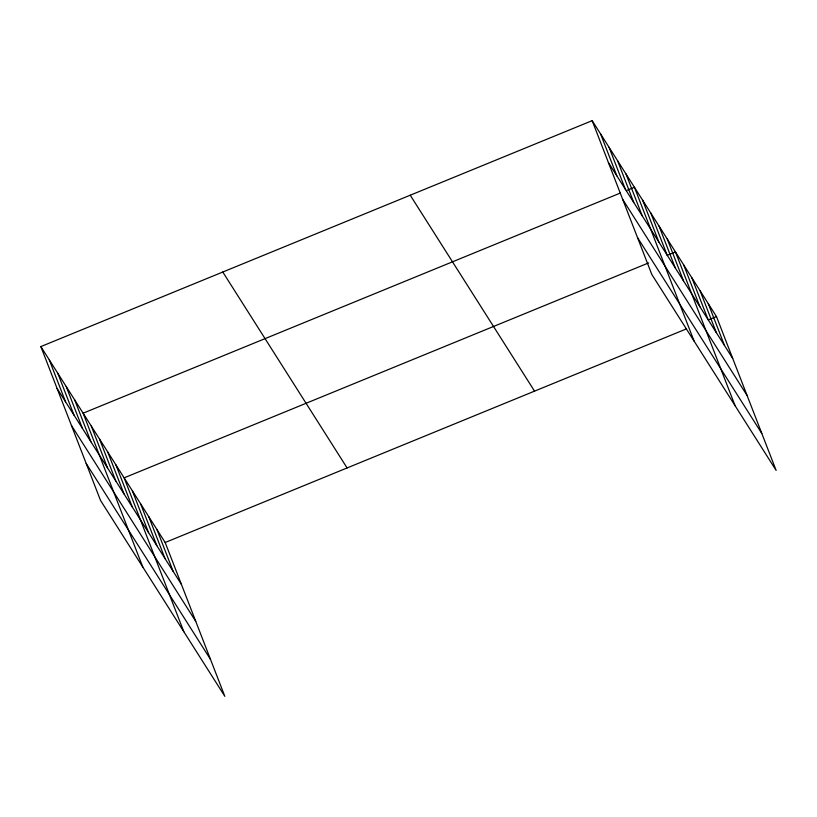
<?xml version="1.0" encoding="UTF-8"?>
<svg xmlns="http://www.w3.org/2000/svg" width="817" height="817" viewBox="0 0 817 817"><rect width="100%" height="100%" fill="white"/><g stroke="black" fill="none" stroke-linecap="round" stroke-linejoin="round"><path stroke-width="1.23" d="M40.85 346.582L165.167 542.498L224.838 696.339L100.522 500.423L40.85 346.582L592.162 120.661L716.478 316.577L776.15 470.418L651.833 274.502L592.162 120.661M620.44 193.006L83.12 413.188L142.791 567.039M626.271 190.616L634.431 187.267L694.103 341.118M648.627 262.911L124.143 477.843L183.815 631.684M667.295 255.272L675.455 251.922L735.126 405.773M165.167 542.498L686.157 329.006M708.308 319.917L716.478 316.577M608.42 162.552L732.726 358.469M622.748 199.501L747.055 395.418M637.505 237.563L761.822 433.48M410.236 195.212L534.543 391.129M222.786 272.02L347.092 467.937M57.098 388.473L181.415 584.39M71.426 425.422L195.743 621.339M86.194 463.484L210.51 659.401M708.268 303.648L724.526 345.54M700.067 290.719L716.315 332.611M691.866 277.78L708.114 319.682M683.655 264.851L699.914 306.753M667.254 238.993L683.502 280.895M659.043 226.064L675.291 267.956M650.843 213.135L667.091 255.027M642.632 200.206L658.89 242.098M625.975 173.95L642.233 215.851M617.529 160.622L633.778 202.524M609.073 147.305L625.322 189.197M600.618 133.978L616.866 175.88M156.956 529.559L173.204 571.461M148.755 516.63L165.003 558.532M140.544 503.701L156.803 545.603M132.344 490.772L148.592 532.674M115.932 464.914L132.18 506.806M107.732 451.985L123.98 493.877M99.521 439.046L115.779 480.947M91.32 426.117L107.568 468.018M74.664 399.87L90.912 441.762M66.208 386.543L82.456 428.445M57.752 373.226L74.01 415.118M49.306 359.899L65.554 401.801"/></g></svg>
